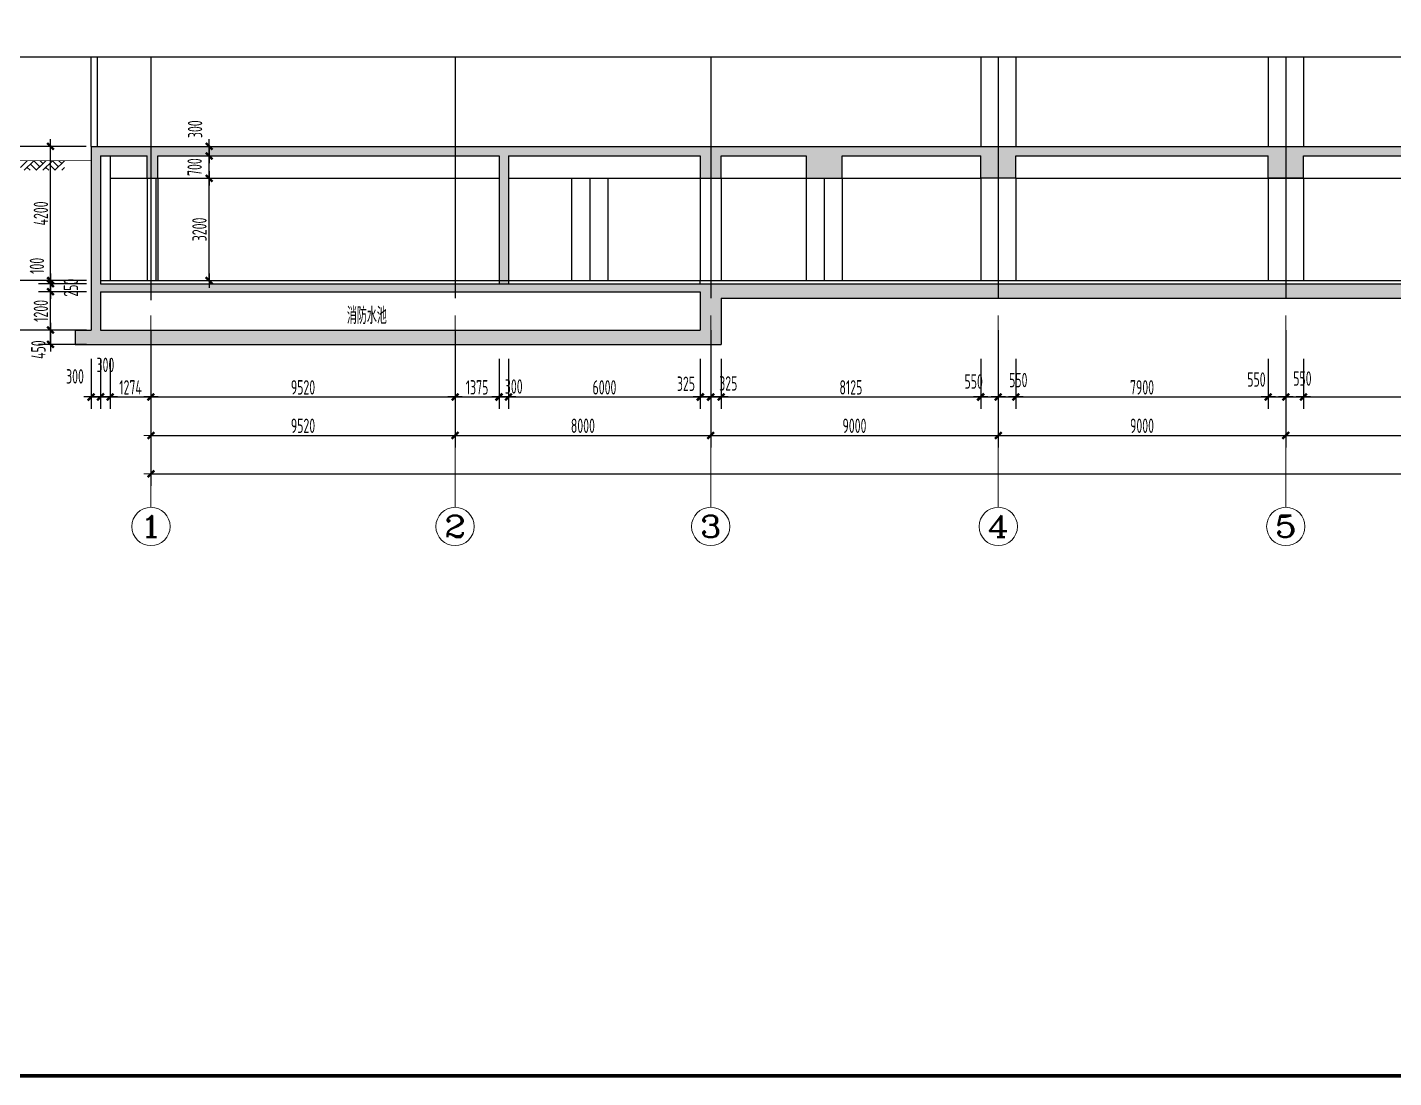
# Model space of a CAD drawing. Extents: x 1596194 to 1987057, y -212608 to 63160.
# Drawn here: x 1647048 to 1689812, y -212608 to -179728 of the extents above; entities that cross this region are included whole.
import ezdxf
from ezdxf.enums import TextEntityAlignment as Align

# ---------------------------------------------------------------- set-up
doc = ezdxf.new("R2010")
doc.units = 0
doc.header["$LTSCALE"] = 100
doc.header["$MEASUREMENT"] = 0
doc.layers.get('0').update_dxf_attribs({"linetype": 'CONTINUOUS'})
doc.layers.get('DEFPOINTS').update_dxf_attribs({"linetype": 'CONTINUOUS'})
for name, color, linetype in [('2-栏杆', 253, 'CONTINUOUS'), ('AXIS_TEXT', 7, 'CONTINUOUS'), ('COLUMN', 1, 'CONTINUOUS'), ('DOTE', 251, 'CONTINUOUS'), ('HA', 150, 'CONTINUOUS'), ('PUB_DIM', 3, 'CONTINUOUS'), ('PUB_TEXT', 30, 'CONTINUOUS'), ('WALL', 2, 'CONTINUOUS'), ('WINDOW', 4, 'CONTINUOUS')]:
    doc.layers.add(name, color=color, linetype=linetype)
doc.layers.add('AXIS', color=3, linetype='CONTINUOUS', lineweight=9)
doc.styles.add('_TCH_AXIS', font='COMPLEX.shx', dxfattribs={"width": 0.55})
doc.styles.add('COMPLEX', font='COMPLEX.shx')
doc.styles.add('DIM_FONT', font='SYSZ.shx', dxfattribs={"width": 0.7, "bigfont": 'SYFS.shx'})
doc.dimstyles.new('DIMN150', dxfattribs={"dimscale": 1.5, "dimtxt": 300, "dimasz": 1, "dimexe": 250, "dimexo": 300, "dimgap": 30, "dimtad": 1, "dimdec": 0, "dimzin": 0, "dimdsep": 46, "dimtxsty": 'DIM_FONT', "dimblk": 'ARCHTICK', "dimcen": 0.09, "dimclrt": 7, "dimazin": 2, "dimtfac": 1, "dimtdec": 0, "dimtix": 1, "dimtmove": 2, "dimatfit": 3, "dimldrblk": 'DOT', "dimfxl": 0, "dimtolj": 1, "dimtzin": 0, "dimarcsym": 0})

# ---------------------------------------------------------------- blocks, each defined once
blk = doc.blocks.new('_archtick')
blk.add_line((-150, 0), (150, 0))
at = {"const_width": 50}
blk.add_lwpolyline([(-70, -70), (70, 70)], dxfattribs=at)
blk = doc.blocks.new('*D464')
at = {"layer": 'DEFPOINTS', "color": 0}
for p in [(1686986, -189654), (1694886, -189654), (1694886, -191300)]:
    blk.add_point(p, dxfattribs=at)
at = {"layer": 'PUB_DIM', "color": 0, "lineweight": -2}
for p, q in [((1686986, -190104), (1686986, -191675)), ((1694886, -190104), (1694886, -191675)), ((1686986, -191300), (1694886, -191300))]:
    blk.add_line(p, q, dxfattribs=at)
at = {"layer": 'PUB_DIM', "color": 0, "lineweight": -2, "xscale": 1.5, "yscale": 1.5, "zscale": 1.5, "rotation": 180}
blk.add_blockref('_archtick', (1686986, -191300), dxfattribs=at)
at = {"layer": 'PUB_DIM', "color": 0, "lineweight": -2, "xscale": 1.5, "yscale": 1.5, "zscale": 1.5}
blk.add_blockref('_archtick', (1694886, -191300), dxfattribs=at)
at = {"layer": 'PUB_DIM', "color": 7, "insert": (1690936, -190998), "char_height": 450, "attachment_point": 5, "style": 'DIM_FONT'}
blk.add_mtext('\\A1;7900', dxfattribs=at)
blk = doc.blocks.new('_Dot')
at = {"color": 0, "linetype": 'ByBlock', "lineweight": -2}
blk.add_line((-0.5, 0), (-1, 0), dxfattribs=at)
at = {"color": 0, "linetype": 'ByBlock', "const_width": 0.5}
blk.add_lwpolyline([(-0.25, 0, 1), (0.25, 0, 1)], format="xyb", close=True, dxfattribs=at)
blk = doc.blocks.new('*D465')
at = {"layer": 'DEFPOINTS', "color": 0}
for p in [(1686436, -189654), (1686986, -189654), (1686986, -191300)]:
    blk.add_point(p, dxfattribs=at)
at = {"layer": 'PUB_DIM', "color": 0, "lineweight": -2}
for p, q in [((1686436, -190104), (1686436, -191675)), ((1686986, -190104), (1686986, -191675)), ((1686436, -191300), (1686986, -191300))]:
    blk.add_line(p, q, dxfattribs=at)
at = {"layer": 'PUB_DIM', "color": 0, "lineweight": -2, "xscale": 1.5, "yscale": 1.5, "zscale": 1.5, "rotation": 180}
blk.add_blockref('_archtick', (1686436, -191300), dxfattribs=at)
at = {"layer": 'PUB_DIM', "color": 0, "lineweight": -2, "xscale": 1.5, "yscale": 1.5, "zscale": 1.5}
blk.add_blockref('_archtick', (1686986, -191300), dxfattribs=at)
at = {"layer": 'PUB_DIM', "color": 7, "insert": (1686955, -190722), "char_height": 450, "attachment_point": 5, "style": 'DIM_FONT'}
blk.add_mtext('\\A1;550', dxfattribs=at)
blk = doc.blocks.new('*D466')
at = {"layer": 'DEFPOINTS', "color": 0}
for p in [(1685886, -189654), (1686436, -189654), (1686436, -191300)]:
    blk.add_point(p, dxfattribs=at)
at = {"layer": 'PUB_DIM', "color": 0, "lineweight": -2}
for p, q in [((1685886, -190104), (1685886, -191675)), ((1686436, -190104), (1686436, -191675)), ((1685886, -191300), (1686436, -191300))]:
    blk.add_line(p, q, dxfattribs=at)
at = {"layer": 'PUB_DIM', "color": 0, "lineweight": -2, "xscale": 1.5, "yscale": 1.5, "zscale": 1.5, "rotation": 180}
blk.add_blockref('_archtick', (1685886, -191300), dxfattribs=at)
at = {"layer": 'PUB_DIM', "color": 0, "lineweight": -2, "xscale": 1.5, "yscale": 1.5, "zscale": 1.5}
blk.add_blockref('_archtick', (1686436, -191300), dxfattribs=at)
at = {"layer": 'PUB_DIM', "color": 7, "insert": (1685516, -190753), "char_height": 450, "attachment_point": 5, "style": 'DIM_FONT'}
blk.add_mtext('\\A1;550', dxfattribs=at)
blk = doc.blocks.new('*D467')
at = {"layer": 'DEFPOINTS', "color": 0}
for p in [(1677986, -189654), (1685886, -189654), (1685886, -191300)]:
    blk.add_point(p, dxfattribs=at)
at = {"layer": 'PUB_DIM', "color": 0, "lineweight": -2}
for p, q in [((1677986, -190104), (1677986, -191675)), ((1685886, -190104), (1685886, -191675)), ((1677986, -191300), (1685886, -191300))]:
    blk.add_line(p, q, dxfattribs=at)
at = {"layer": 'PUB_DIM', "color": 0, "lineweight": -2, "xscale": 1.5, "yscale": 1.5, "zscale": 1.5, "rotation": 180}
blk.add_blockref('_archtick', (1677986, -191300), dxfattribs=at)
at = {"layer": 'PUB_DIM', "color": 0, "lineweight": -2, "xscale": 1.5, "yscale": 1.5, "zscale": 1.5}
blk.add_blockref('_archtick', (1685886, -191300), dxfattribs=at)
at = {"layer": 'PUB_DIM', "color": 7, "insert": (1681936, -190998), "char_height": 450, "attachment_point": 5, "style": 'DIM_FONT'}
blk.add_mtext('\\A1;7900', dxfattribs=at)
blk = doc.blocks.new('*D468')
at = {"layer": 'DEFPOINTS', "color": 0}
for p in [(1677436, -189654), (1677986, -189654), (1677986, -191300)]:
    blk.add_point(p, dxfattribs=at)
at = {"layer": 'PUB_DIM', "color": 0, "lineweight": -2}
for p, q in [((1677436, -190104), (1677436, -191675)), ((1677986, -190104), (1677986, -191675)), ((1677436, -191300), (1677986, -191300))]:
    blk.add_line(p, q, dxfattribs=at)
at = {"layer": 'PUB_DIM', "color": 0, "lineweight": -2, "xscale": 1.5, "yscale": 1.5, "zscale": 1.5, "rotation": 180}
blk.add_blockref('_archtick', (1677436, -191300), dxfattribs=at)
at = {"layer": 'PUB_DIM', "color": 0, "lineweight": -2, "xscale": 1.5, "yscale": 1.5, "zscale": 1.5}
blk.add_blockref('_archtick', (1677986, -191300), dxfattribs=at)
at = {"layer": 'PUB_DIM', "color": 7, "insert": (1678063, -190770), "char_height": 450, "attachment_point": 5, "style": 'DIM_FONT'}
blk.add_mtext('\\A1;550', dxfattribs=at)
blk = doc.blocks.new('*D469')
at = {"layer": 'DEFPOINTS', "color": 0}
for p in [(1676886, -189654), (1677436, -189654), (1677436, -191300)]:
    blk.add_point(p, dxfattribs=at)
at = {"layer": 'PUB_DIM', "color": 0, "lineweight": -2}
for p, q in [((1676886, -190104), (1676886, -191675)), ((1677436, -190104), (1677436, -191675)), ((1676886, -191300), (1677436, -191300))]:
    blk.add_line(p, q, dxfattribs=at)
at = {"layer": 'PUB_DIM', "color": 0, "lineweight": -2, "xscale": 1.5, "yscale": 1.5, "zscale": 1.5, "rotation": 180}
blk.add_blockref('_archtick', (1676886, -191300), dxfattribs=at)
at = {"layer": 'PUB_DIM', "color": 0, "lineweight": -2, "xscale": 1.5, "yscale": 1.5, "zscale": 1.5}
blk.add_blockref('_archtick', (1677436, -191300), dxfattribs=at)
at = {"layer": 'PUB_DIM', "color": 7, "insert": (1676667, -190815), "char_height": 450, "attachment_point": 5, "style": 'DIM_FONT'}
blk.add_mtext('\\A1;550', dxfattribs=at)
blk = doc.blocks.new('*D470')
at = {"layer": 'DEFPOINTS', "color": 0}
for p in [(1668761, -189654), (1676886, -189654), (1676886, -191300)]:
    blk.add_point(p, dxfattribs=at)
at = {"layer": 'PUB_DIM', "color": 0, "lineweight": -2}
for p, q in [((1668761, -190104), (1668761, -191675)), ((1676886, -190104), (1676886, -191675)), ((1668761, -191300), (1676886, -191300))]:
    blk.add_line(p, q, dxfattribs=at)
at = {"layer": 'PUB_DIM', "color": 0, "lineweight": -2, "xscale": 1.5, "yscale": 1.5, "zscale": 1.5, "rotation": 180}
blk.add_blockref('_archtick', (1668761, -191300), dxfattribs=at)
at = {"layer": 'PUB_DIM', "color": 0, "lineweight": -2, "xscale": 1.5, "yscale": 1.5, "zscale": 1.5}
blk.add_blockref('_archtick', (1676886, -191300), dxfattribs=at)
at = {"layer": 'PUB_DIM', "color": 7, "insert": (1672824, -190998), "char_height": 450, "attachment_point": 5, "style": 'DIM_FONT'}
blk.add_mtext('\\A1;8125', dxfattribs=at)
blk = doc.blocks.new('*D471')
at = {"layer": 'DEFPOINTS', "color": 0}
for p in [(1668436, -189654), (1668761, -189654), (1668761, -191300)]:
    blk.add_point(p, dxfattribs=at)
at = {"layer": 'PUB_DIM', "color": 0, "lineweight": -2}
for p, q in [((1668436, -190104), (1668436, -191675)), ((1668761, -190104), (1668761, -191675)), ((1668436, -191300), (1668761, -191300))]:
    blk.add_line(p, q, dxfattribs=at)
at = {"layer": 'PUB_DIM', "color": 0, "lineweight": -2, "xscale": 1.5, "yscale": 1.5, "zscale": 1.5, "rotation": 180}
blk.add_blockref('_archtick', (1668436, -191300), dxfattribs=at)
at = {"layer": 'PUB_DIM', "color": 0, "lineweight": -2, "xscale": 1.5, "yscale": 1.5, "zscale": 1.5}
blk.add_blockref('_archtick', (1668761, -191300), dxfattribs=at)
at = {"layer": 'PUB_DIM', "color": 7, "insert": (1668986, -190874), "char_height": 450, "attachment_point": 5, "style": 'DIM_FONT'}
blk.add_mtext('\\A1;325', dxfattribs=at)
blk = doc.blocks.new('*D472')
at = {"layer": 'DEFPOINTS', "color": 0}
for p in [(1668111, -189654), (1668436, -189654), (1668436, -191300)]:
    blk.add_point(p, dxfattribs=at)
at = {"layer": 'PUB_DIM', "color": 0, "lineweight": -2}
for p, q in [((1668111, -190104), (1668111, -191675)), ((1668436, -190104), (1668436, -191675)), ((1668111, -191300), (1668436, -191300))]:
    blk.add_line(p, q, dxfattribs=at)
at = {"layer": 'PUB_DIM', "color": 0, "lineweight": -2, "xscale": 1.5, "yscale": 1.5, "zscale": 1.5, "rotation": 180}
blk.add_blockref('_archtick', (1668111, -191300), dxfattribs=at)
at = {"layer": 'PUB_DIM', "color": 0, "lineweight": -2, "xscale": 1.5, "yscale": 1.5, "zscale": 1.5}
blk.add_blockref('_archtick', (1668436, -191300), dxfattribs=at)
at = {"layer": 'PUB_DIM', "color": 7, "insert": (1667662, -190884), "char_height": 450, "attachment_point": 5, "style": 'DIM_FONT'}
blk.add_mtext('\\A1;325', dxfattribs=at)
blk = doc.blocks.new('*D473')
at = {"layer": 'DEFPOINTS', "color": 0}
for p in [(1662111, -189654), (1668111, -189654), (1668111, -191300)]:
    blk.add_point(p, dxfattribs=at)
at = {"layer": 'PUB_DIM', "color": 0, "lineweight": -2}
for p, q in [((1662111, -190104), (1662111, -191675)), ((1668111, -190104), (1668111, -191675)), ((1662111, -191300), (1668111, -191300))]:
    blk.add_line(p, q, dxfattribs=at)
at = {"layer": 'PUB_DIM', "color": 0, "lineweight": -2, "xscale": 1.5, "yscale": 1.5, "zscale": 1.5, "rotation": 180}
blk.add_blockref('_archtick', (1662111, -191300), dxfattribs=at)
at = {"layer": 'PUB_DIM', "color": 0, "lineweight": -2, "xscale": 1.5, "yscale": 1.5, "zscale": 1.5}
blk.add_blockref('_archtick', (1668111, -191300), dxfattribs=at)
at = {"layer": 'PUB_DIM', "color": 7, "insert": (1665111, -190998), "char_height": 450, "attachment_point": 5, "style": 'DIM_FONT'}
blk.add_mtext('\\A1;6000', dxfattribs=at)
blk = doc.blocks.new('*D474')
at = {"layer": 'DEFPOINTS', "color": 0}
for p in [(1661811, -189654), (1662111, -189654), (1662111, -191300)]:
    blk.add_point(p, dxfattribs=at)
at = {"layer": 'PUB_DIM', "color": 0, "lineweight": -2}
for p, q in [((1661811, -190104), (1661811, -191675)), ((1662111, -190104), (1662111, -191675)), ((1661811, -191300), (1662111, -191300))]:
    blk.add_line(p, q, dxfattribs=at)
at = {"layer": 'PUB_DIM', "color": 0, "lineweight": -2, "xscale": 1.5, "yscale": 1.5, "zscale": 1.5, "rotation": 180}
blk.add_blockref('_archtick', (1661811, -191300), dxfattribs=at)
at = {"layer": 'PUB_DIM', "color": 0, "lineweight": -2, "xscale": 1.5, "yscale": 1.5, "zscale": 1.5}
blk.add_blockref('_archtick', (1662111, -191300), dxfattribs=at)
at = {"layer": 'PUB_DIM', "color": 7, "insert": (1662272, -190971), "char_height": 450, "attachment_point": 5, "style": 'DIM_FONT'}
blk.add_mtext('\\A1;300', dxfattribs=at)
blk = doc.blocks.new('*D475')
at = {"layer": 'DEFPOINTS', "color": 0}
for p in [(1660436, -189654), (1661811, -189654), (1661811, -191300)]:
    blk.add_point(p, dxfattribs=at)
at = {"layer": 'PUB_DIM', "color": 0, "lineweight": -2}
for p, q in [((1660436, -190104), (1660436, -191675)), ((1661811, -190104), (1661811, -191675)), ((1660436, -191300), (1661811, -191300))]:
    blk.add_line(p, q, dxfattribs=at)
at = {"layer": 'PUB_DIM', "color": 0, "lineweight": -2, "xscale": 1.5, "yscale": 1.5, "zscale": 1.5, "rotation": 180}
blk.add_blockref('_archtick', (1660436, -191300), dxfattribs=at)
at = {"layer": 'PUB_DIM', "color": 0, "lineweight": -2, "xscale": 1.5, "yscale": 1.5, "zscale": 1.5}
blk.add_blockref('_archtick', (1661811, -191300), dxfattribs=at)
at = {"layer": 'PUB_DIM', "color": 7, "insert": (1661124, -190998), "char_height": 450, "attachment_point": 5, "style": 'DIM_FONT'}
blk.add_mtext('\\A1;1375', dxfattribs=at)
blk = doc.blocks.new('*D476')
at = {"layer": 'DEFPOINTS', "color": 0}
for p in [(1650916, -189654), (1660436, -189654), (1660436, -191300)]:
    blk.add_point(p, dxfattribs=at)
at = {"layer": 'PUB_DIM', "color": 0, "lineweight": -2}
for p, q in [((1650916, -190104), (1650916, -191675)), ((1660436, -190104), (1660436, -191675)), ((1650916, -191300), (1660436, -191300))]:
    blk.add_line(p, q, dxfattribs=at)
at = {"layer": 'PUB_DIM', "color": 0, "lineweight": -2, "xscale": 1.5, "yscale": 1.5, "zscale": 1.5, "rotation": 180}
blk.add_blockref('_archtick', (1650916, -191300), dxfattribs=at)
at = {"layer": 'PUB_DIM', "color": 0, "lineweight": -2, "xscale": 1.5, "yscale": 1.5, "zscale": 1.5}
blk.add_blockref('_archtick', (1660436, -191300), dxfattribs=at)
at = {"layer": 'PUB_DIM', "color": 7, "insert": (1655676, -190998), "char_height": 450, "attachment_point": 5, "style": 'DIM_FONT'}
blk.add_mtext('\\A1;9520', dxfattribs=at)
blk = doc.blocks.new('*D477')
at = {"layer": 'DEFPOINTS', "color": 0}
for p in [(1649642, -189654), (1650916, -189654), (1650916, -191300)]:
    blk.add_point(p, dxfattribs=at)
at = {"layer": 'PUB_DIM', "color": 0, "lineweight": -2}
for p, q in [((1649642, -190104), (1649642, -191675)), ((1650916, -190104), (1650916, -191675)), ((1649642, -191300), (1650916, -191300))]:
    blk.add_line(p, q, dxfattribs=at)
at = {"layer": 'PUB_DIM', "color": 0, "lineweight": -2, "xscale": 1.5, "yscale": 1.5, "zscale": 1.5, "rotation": 180}
blk.add_blockref('_archtick', (1649642, -191300), dxfattribs=at)
at = {"layer": 'PUB_DIM', "color": 0, "lineweight": -2, "xscale": 1.5, "yscale": 1.5, "zscale": 1.5}
blk.add_blockref('_archtick', (1650916, -191300), dxfattribs=at)
at = {"layer": 'PUB_DIM', "color": 7, "insert": (1650279, -190998), "char_height": 450, "attachment_point": 5, "style": 'DIM_FONT'}
blk.add_mtext('\\A1;1274', dxfattribs=at)
blk = doc.blocks.new('*D478')
at = {"layer": 'DEFPOINTS', "color": 0}
for p in [(1649342, -189654), (1649642, -189654), (1649642, -191300)]:
    blk.add_point(p, dxfattribs=at)
at = {"layer": 'PUB_DIM', "color": 0, "lineweight": -2}
for p, q in [((1649342, -190104), (1649342, -191675)), ((1649642, -190104), (1649642, -191675)), ((1649342, -191300), (1649642, -191300))]:
    blk.add_line(p, q, dxfattribs=at)
at = {"layer": 'PUB_DIM', "color": 0, "lineweight": -2, "xscale": 1.5, "yscale": 1.5, "zscale": 1.5, "rotation": 180}
blk.add_blockref('_archtick', (1649342, -191300), dxfattribs=at)
at = {"layer": 'PUB_DIM', "color": 0, "lineweight": -2, "xscale": 1.5, "yscale": 1.5, "zscale": 1.5}
blk.add_blockref('_archtick', (1649642, -191300), dxfattribs=at)
at = {"layer": 'PUB_DIM', "color": 7, "insert": (1649492, -190295), "char_height": 450, "attachment_point": 5, "style": 'DIM_FONT'}
blk.add_mtext('\\A1;300', dxfattribs=at)
blk = doc.blocks.new('*D479')
at = {"layer": 'DEFPOINTS', "color": 0}
for p in [(1649042, -189654), (1649342, -189654), (1649342, -191300)]:
    blk.add_point(p, dxfattribs=at)
at = {"layer": 'PUB_DIM', "color": 0, "lineweight": -2}
for p, q in [((1649042, -190104), (1649042, -191675)), ((1649342, -190104), (1649342, -191675)), ((1649042, -191300), (1649342, -191300))]:
    blk.add_line(p, q, dxfattribs=at)
at = {"layer": 'PUB_DIM', "color": 0, "lineweight": -2, "xscale": 1.5, "yscale": 1.5, "zscale": 1.5, "rotation": 180}
blk.add_blockref('_archtick', (1649042, -191300), dxfattribs=at)
at = {"layer": 'PUB_DIM', "color": 0, "lineweight": -2, "xscale": 1.5, "yscale": 1.5, "zscale": 1.5}
blk.add_blockref('_archtick', (1649342, -191300), dxfattribs=at)
at = {"layer": 'PUB_DIM', "color": 7, "insert": (1648540, -190655), "char_height": 450, "attachment_point": 5, "style": 'DIM_FONT'}
blk.add_mtext('\\A1;300', dxfattribs=at)
blk = doc.blocks.new('*D1177')
at = {"layer": 'DEFPOINTS', "color": 0}
for p in [(1647774, -187654), (1649349, -187654), (1649349, -187754)]:
    blk.add_point(p, dxfattribs=at)
at = {"layer": 'PUB_DIM', "color": 0, "lineweight": -2}
for p, q in [((1648899, -187654), (1647399, -187654)), ((1647774, -187754), (1647774, -187654)), ((1648899, -187754), (1647399, -187754))]:
    blk.add_line(p, q, dxfattribs=at)
at = {"layer": 'PUB_DIM', "color": 0, "lineweight": -2, "xscale": 1.5, "yscale": 1.5, "zscale": 1.5}
for p, rotation in [((1647774, -187654), 90), ((1647774, -187754), 270)]:
    blk.add_blockref('_archtick', p, dxfattribs=dict(at, rotation=rotation))
at = {"layer": 'PUB_DIM', "color": 7, "insert": (1647348, -187194), "char_height": 450, "attachment_point": 5, "rotation": 90, "style": 'DIM_FONT'}
blk.add_mtext('\\A1;100', dxfattribs=at)
blk = doc.blocks.new('*D1178')
at = {"layer": 'DEFPOINTS', "color": 0}
for p in [(1647774, -187754), (1649349, -187754), (1649349, -188004)]:
    blk.add_point(p, dxfattribs=at)
at = {"layer": 'PUB_DIM', "color": 0, "lineweight": -2}
for p, q in [((1648899, -187754), (1647399, -187754)), ((1648899, -188004), (1647399, -188004)), ((1647774, -188004), (1647774, -187754))]:
    blk.add_line(p, q, dxfattribs=at)
at = {"layer": 'PUB_DIM', "color": 0, "lineweight": -2, "xscale": 1.5, "yscale": 1.5, "zscale": 1.5}
for p, rotation in [((1647774, -187754), 90), ((1647774, -188004), 270)]:
    blk.add_blockref('_archtick', p, dxfattribs=dict(at, rotation=rotation))
at = {"layer": 'PUB_DIM', "color": 7, "insert": (1648413, -187879), "char_height": 450, "attachment_point": 5, "rotation": 90, "style": 'DIM_FONT'}
blk.add_mtext('\\A1;250', dxfattribs=at)
blk = doc.blocks.new('*D1179')
at = {"layer": 'DEFPOINTS', "color": 0}
for p in [(1647774, -188004), (1649349, -188004), (1649349, -189204)]:
    blk.add_point(p, dxfattribs=at)
at = {"layer": 'PUB_DIM', "color": 0, "lineweight": -2}
for p, q in [((1648899, -188004), (1647399, -188004)), ((1647774, -189204), (1647774, -188004)), ((1648899, -189204), (1647399, -189204))]:
    blk.add_line(p, q, dxfattribs=at)
at = {"layer": 'PUB_DIM', "color": 0, "lineweight": -2, "xscale": 1.5, "yscale": 1.5, "zscale": 1.5}
for p, rotation in [((1647774, -188004), 90), ((1647774, -189204), 270)]:
    blk.add_blockref('_archtick', p, dxfattribs=dict(at, rotation=rotation))
at = {"layer": 'PUB_DIM', "color": 7, "insert": (1647472, -188604), "char_height": 450, "attachment_point": 5, "rotation": 90, "style": 'DIM_FONT'}
blk.add_mtext('\\A1;1200', dxfattribs=at)
blk = doc.blocks.new('*D1180')
at = {"layer": 'DEFPOINTS', "color": 0}
for p in [(1647774, -189204), (1649349, -189204), (1649349, -189654)]:
    blk.add_point(p, dxfattribs=at)
at = {"layer": 'PUB_DIM', "color": 0, "lineweight": -2}
for p, q in [((1648899, -189204), (1647399, -189204)), ((1647774, -189654), (1647774, -189204)), ((1648899, -189654), (1647399, -189654))]:
    blk.add_line(p, q, dxfattribs=at)
at = {"layer": 'PUB_DIM', "color": 0, "lineweight": -2, "xscale": 1.5, "yscale": 1.5, "zscale": 1.5}
for p, rotation in [((1647774, -189204), 90), ((1647774, -189654), 270)]:
    blk.add_blockref('_archtick', p, dxfattribs=dict(at, rotation=rotation))
at = {"layer": 'PUB_DIM', "color": 7, "insert": (1647393, -189818), "char_height": 450, "attachment_point": 5, "rotation": 90, "style": 'DIM_FONT'}
blk.add_mtext('\\A1;450', dxfattribs=at)
blk = doc.blocks.new('*D1326')
at = {"layer": 'DEFPOINTS', "color": 0}
for p in [(1651137, -184454), (1652737, -184454), (1651137, -187654)]:
    blk.add_point(p, dxfattribs=at)
at = {"layer": 'PUB_DIM', "color": 0, "lineweight": -2}
for p, q in [((1651587, -184454), (1653112, -184454)), ((1652737, -187654), (1652737, -184454)), ((1651587, -187654), (1653112, -187654))]:
    blk.add_line(p, q, dxfattribs=at)
at = {"layer": 'PUB_DIM', "color": 0, "lineweight": -2, "xscale": 1.5, "yscale": 1.5, "zscale": 1.5}
for p, rotation in [((1652737, -184454), 90), ((1652737, -187654), 270)]:
    blk.add_blockref('_archtick', p, dxfattribs=dict(at, rotation=rotation))
at = {"layer": 'PUB_DIM', "color": 7, "insert": (1652435, -186054), "char_height": 450, "attachment_point": 5, "rotation": 90, "style": 'DIM_FONT'}
blk.add_mtext('\\A1;3200', dxfattribs=at)
blk = doc.blocks.new('*D1327')
at = {"layer": 'DEFPOINTS', "color": 0}
for p in [(1651137, -183754), (1652737, -183754), (1651137, -184454)]:
    blk.add_point(p, dxfattribs=at)
at = {"layer": 'PUB_DIM', "color": 0, "lineweight": -2}
for p, q in [((1651587, -183754), (1653112, -183754)), ((1652737, -184454), (1652737, -183754)), ((1651587, -184454), (1653112, -184454))]:
    blk.add_line(p, q, dxfattribs=at)
at = {"layer": 'PUB_DIM', "color": 0, "lineweight": -2, "xscale": 1.5, "yscale": 1.5, "zscale": 1.5}
for p, rotation in [((1652737, -183754), 90), ((1652737, -184454), 270)]:
    blk.add_blockref('_archtick', p, dxfattribs=dict(at, rotation=rotation))
at = {"layer": 'PUB_DIM', "color": 7, "insert": (1652284, -184104), "char_height": 450, "attachment_point": 5, "rotation": 90, "style": 'DIM_FONT'}
blk.add_mtext('\\A1;700', dxfattribs=at)
blk = doc.blocks.new('*D1328')
at = {"layer": 'DEFPOINTS', "color": 0}
for p in [(1651137, -183454), (1652737, -183454), (1651137, -183754)]:
    blk.add_point(p, dxfattribs=at)
at = {"layer": 'PUB_DIM', "color": 0, "lineweight": -2}
for p, q in [((1651587, -183454), (1653112, -183454)), ((1652737, -183754), (1652737, -183454)), ((1651587, -183754), (1653112, -183754))]:
    blk.add_line(p, q, dxfattribs=at)
at = {"layer": 'PUB_DIM', "color": 0, "lineweight": -2, "xscale": 1.5, "yscale": 1.5, "zscale": 1.5}
for p, rotation in [((1652737, -183454), 90), ((1652737, -183754), 270)]:
    blk.add_blockref('_archtick', p, dxfattribs=dict(at, rotation=rotation))
at = {"layer": 'PUB_DIM', "color": 7, "insert": (1652298, -182917), "char_height": 450, "attachment_point": 5, "rotation": 90, "style": 'DIM_FONT'}
blk.add_mtext('\\A1;300', dxfattribs=at)
blk = doc.blocks.new('*D1329')
at = {"layer": 'DEFPOINTS', "color": 0}
for p in [(1647774, -183454), (1649342, -183454), (1649342, -187654)]:
    blk.add_point(p, dxfattribs=at)
at = {"layer": 'PUB_DIM', "color": 0, "lineweight": -2}
for p, q in [((1648892, -183454), (1647399, -183454)), ((1647774, -187654), (1647774, -183454)), ((1648892, -187654), (1647399, -187654))]:
    blk.add_line(p, q, dxfattribs=at)
at = {"layer": 'PUB_DIM', "color": 0, "lineweight": -2, "xscale": 1.5, "yscale": 1.5, "zscale": 1.5}
for p, rotation in [((1647774, -183454), 90), ((1647774, -187654), 270)]:
    blk.add_blockref('_archtick', p, dxfattribs=dict(at, rotation=rotation))
at = {"layer": 'PUB_DIM', "color": 7, "insert": (1647472, -185554), "char_height": 450, "attachment_point": 5, "rotation": 90, "style": 'DIM_FONT'}
blk.add_mtext('\\A1;4200', dxfattribs=at)
blk = doc.blocks.new('$LinePat$00000009')
for p, q in [((0, -210), (210, 0)), ((120, -300), (420, 0)), ((420, 0), (608, -188)), ((495, -300), (795, 0)), ((615, 0), (705, -90)), ((210, -210), (300, -300)), ((315, -105), (502, -293)), ((705, -300), (795, -210))]:
    blk.add_line(p, q)
blk = doc.blocks.new('_AXISO')
blk.add_circle((0, 0), 0.5)
at = {"layer": 'AXIS_TEXT', "style": 'COMPLEX', "width": 1.041667}
blk.add_attdef('A', text='', height=0.56, dxfattribs=at).set_placement((-0.25, -0.28), (0.25, -0.28), align=Align.FIT)
blk = doc.blocks.new('*D1330')
at = {"layer": 'AXIS', "color": 0, "lineweight": -2}
for p, q in [((1650916, -189204), (1650916, -194079)), ((1799836, -189204), (1799836, -194079)), ((1650916, -193704), (1799836, -193704))]:
    blk.add_line(p, q, dxfattribs=at)
at = {"layer": 'DEFPOINTS', "color": 0}
for p in [(1650916, -188754), (1799836, -188754), (1799836, -193704)]:
    blk.add_point(p, dxfattribs=at)
at = {"layer": 'AXIS', "color": 0, "lineweight": -2, "xscale": 1.5, "yscale": 1.5, "zscale": 1.5, "rotation": 180}
blk.add_blockref('_archtick', (1650916, -193704), dxfattribs=at)
at = {"layer": 'AXIS', "color": 0, "lineweight": -2, "xscale": 1.5, "yscale": 1.5, "zscale": 1.5}
blk.add_blockref('_archtick', (1799836, -193704), dxfattribs=at)
at = {"layer": 'AXIS', "color": 7, "insert": (1725376, -193401), "char_height": 450, "attachment_point": 5, "style": 'DIM_FONT'}
blk.add_mtext('\\A1;148920', dxfattribs=at)
blk = doc.blocks.new('*D1331')
at = {"layer": 'AXIS', "color": 0, "lineweight": -2}
for p, q in [((1650916, -189204), (1650916, -192879)), ((1660436, -189204), (1660436, -192879)), ((1650916, -192504), (1660436, -192504))]:
    blk.add_line(p, q, dxfattribs=at)
at = {"layer": 'DEFPOINTS', "color": 0}
for p in [(1650916, -188754), (1660436, -188754), (1660436, -192504)]:
    blk.add_point(p, dxfattribs=at)
at = {"layer": 'AXIS', "color": 0, "lineweight": -2, "xscale": 1.5, "yscale": 1.5, "zscale": 1.5, "rotation": 180}
blk.add_blockref('_archtick', (1650916, -192504), dxfattribs=at)
at = {"layer": 'AXIS', "color": 0, "lineweight": -2, "xscale": 1.5, "yscale": 1.5, "zscale": 1.5}
blk.add_blockref('_archtick', (1660436, -192504), dxfattribs=at)
at = {"layer": 'AXIS', "color": 7, "insert": (1655676, -192201), "char_height": 450, "attachment_point": 5, "style": 'DIM_FONT'}
blk.add_mtext('\\A1;9520', dxfattribs=at)
blk = doc.blocks.new('*D1332')
at = {"layer": 'AXIS', "color": 0, "lineweight": -2}
for p, q in [((1660436, -189204), (1660436, -192879)), ((1668436, -189204), (1668436, -192879)), ((1660436, -192504), (1668436, -192504))]:
    blk.add_line(p, q, dxfattribs=at)
at = {"layer": 'DEFPOINTS', "color": 0}
for p in [(1660436, -188754), (1668436, -188754), (1668436, -192504)]:
    blk.add_point(p, dxfattribs=at)
at = {"layer": 'AXIS', "color": 0, "lineweight": -2, "xscale": 1.5, "yscale": 1.5, "zscale": 1.5, "rotation": 180}
blk.add_blockref('_archtick', (1660436, -192504), dxfattribs=at)
at = {"layer": 'AXIS', "color": 0, "lineweight": -2, "xscale": 1.5, "yscale": 1.5, "zscale": 1.5}
blk.add_blockref('_archtick', (1668436, -192504), dxfattribs=at)
at = {"layer": 'AXIS', "color": 7, "insert": (1664436, -192201), "char_height": 450, "attachment_point": 5, "style": 'DIM_FONT'}
blk.add_mtext('\\A1;8000', dxfattribs=at)
blk = doc.blocks.new('*D1333')
at = {"layer": 'AXIS', "color": 0, "lineweight": -2}
for p, q in [((1668436, -189204), (1668436, -192879)), ((1677436, -189204), (1677436, -192879)), ((1668436, -192504), (1677436, -192504))]:
    blk.add_line(p, q, dxfattribs=at)
at = {"layer": 'DEFPOINTS', "color": 0}
for p in [(1668436, -188754), (1677436, -188754), (1677436, -192504)]:
    blk.add_point(p, dxfattribs=at)
at = {"layer": 'AXIS', "color": 0, "lineweight": -2, "xscale": 1.5, "yscale": 1.5, "zscale": 1.5, "rotation": 180}
blk.add_blockref('_archtick', (1668436, -192504), dxfattribs=at)
at = {"layer": 'AXIS', "color": 0, "lineweight": -2, "xscale": 1.5, "yscale": 1.5, "zscale": 1.5}
blk.add_blockref('_archtick', (1677436, -192504), dxfattribs=at)
at = {"layer": 'AXIS', "color": 7, "insert": (1672936, -192201), "char_height": 450, "attachment_point": 5, "style": 'DIM_FONT'}
blk.add_mtext('\\A1;9000', dxfattribs=at)
blk = doc.blocks.new('*D1334')
at = {"layer": 'AXIS', "color": 0, "lineweight": -2}
for p, q in [((1677436, -189204), (1677436, -192879)), ((1686436, -189204), (1686436, -192879)), ((1677436, -192504), (1686436, -192504))]:
    blk.add_line(p, q, dxfattribs=at)
at = {"layer": 'DEFPOINTS', "color": 0}
for p in [(1677436, -188754), (1686436, -188754), (1686436, -192504)]:
    blk.add_point(p, dxfattribs=at)
at = {"layer": 'AXIS', "color": 0, "lineweight": -2, "xscale": 1.5, "yscale": 1.5, "zscale": 1.5, "rotation": 180}
blk.add_blockref('_archtick', (1677436, -192504), dxfattribs=at)
at = {"layer": 'AXIS', "color": 0, "lineweight": -2, "xscale": 1.5, "yscale": 1.5, "zscale": 1.5}
blk.add_blockref('_archtick', (1686436, -192504), dxfattribs=at)
at = {"layer": 'AXIS', "color": 7, "insert": (1681936, -192201), "char_height": 450, "attachment_point": 5, "style": 'DIM_FONT'}
blk.add_mtext('\\A1;9000', dxfattribs=at)
blk = doc.blocks.new('*D1335')
at = {"layer": 'AXIS', "color": 0, "lineweight": -2}
for p, q in [((1686436, -189204), (1686436, -192879)), ((1695436, -189204), (1695436, -192879)), ((1686436, -192504), (1695436, -192504))]:
    blk.add_line(p, q, dxfattribs=at)
at = {"layer": 'DEFPOINTS', "color": 0}
for p in [(1686436, -188754), (1695436, -188754), (1695436, -192504)]:
    blk.add_point(p, dxfattribs=at)
at = {"layer": 'AXIS', "color": 0, "lineweight": -2, "xscale": 1.5, "yscale": 1.5, "zscale": 1.5, "rotation": 180}
blk.add_blockref('_archtick', (1686436, -192504), dxfattribs=at)
at = {"layer": 'AXIS', "color": 0, "lineweight": -2, "xscale": 1.5, "yscale": 1.5, "zscale": 1.5}
blk.add_blockref('_archtick', (1695436, -192504), dxfattribs=at)
at = {"layer": 'AXIS', "color": 7, "insert": (1690936, -192201), "char_height": 450, "attachment_point": 5, "style": 'DIM_FONT'}
blk.add_mtext('\\A1;9000', dxfattribs=at)

msp = doc.modelspace()

# ---------------------------------------------------------------- hatches: boundary and pattern name
at = {"layer": 'HA'}
h = msp.add_hatch(dxfattribs=at)
h.set_pattern_fill('钢筋混凝土', color=256, scale=300, style=0)
h.set_pattern_definition([(45, (0, 0), (-530.3301, 530.3301), []), (50, (0, 0), (2151.7805, -188.2564), [225, -2475]), (355, (0, 0), (-416.254, 2256.5764), [180, -1980]), (100.4514, (179.3, -15.7), (1735.5281, 2068.3186), [191.2206, -2103.4263]), (46.1842, (0, 600), (3201.723, -496.557), [337.5, -3712.5]), (96.6356, (266.8, 558.6), (2803.988, 2922.3536), [286.831, -3155.139]), (351.1842, (0, 600), (2803.986, 2922.356), [270, -2970]), (21, (300, 450), (1790.7212, -1207.8567), [225, -2475]), (326, (300, 450), (729.946, 2175.4501), [180, -1980]), (71.4514, (449.2, 349.3), (2520.668, 967.5915), [191.2206, -2103.4263]), (37.5, (0, 0), (36.47957, 998.68156), [0, -1956, 0, -2010, 0, -1987.5]), (7.5, (0, 0), (789.2086, 1183.23514), [0, -1146, 0, -1911, 0, -757.5]), (327.5, (-669, 0), (1601.4673, -67.6646), [0, -750, 0, -2340, 0, -3105]), (317.5, (-969, 0), (1749.5585, 300.315), [0, -975, 0, -1554, 0, -2205])])
h.paths.add_polyline_path([(1686986.073, -183753.58), (1694886.073, -183753.58), (1694886.073, -184453.58), (1695986.073, -184453.58), (1695986.073, -183753.58), (1703886.073, -183753.58), (1703886.073, -184453.58), (1704986.073, -184453.58), (1704986.073, -183753.58), (1712886.073, -183753.58), (1712886.073, -184453.58), (1713986.073, -184453.58), (1713986.073, -183753.58), (1721886.073, -183753.58), (1721886.073, -184453.58), (1722986.073, -184453.58), (1722986.073, -183753.58), (1730886.073, -183753.58), (1730886.073, -184453.58), (1731986.073, -184453.58), (1731986.073, -183753.58), (1739036.073, -183753.58), (1739036.073, -184453.58), (1740136.073, -184453.58), (1740136.073, -183753.58), (1740221.073, -183753.58), (1740221.073, -183453.58), (1649042.019, -183453.58), (1649042.019, -189203.58), (1648542.019, -189203.58), (1648542.019, -189653.58), (1668761.073, -189653.58), (1668761.073, -188203.58), (1800636.073, -188203.58), (1800636.073, -187753.58), (1800136.073, -187753.58), (1800136.073, -184253.58), (1800136.073, -182953.58), (1799936.073, -182953.58), (1799936.073, -184553.58), (1799836.073, -184553.58), (1799836.073, -187753.58), (1798361.073, -187753.58), (1798361.073, -180650.662), (1798061.073, -180650.662), (1798061.073, -187753.58), (1668111.073, -187753.58), (1649342.019, -187753.58), (1649342.019, -183753.58), (1650795.536, -183753.58), (1650795.536, -184453.58), (1651137.202, -184453.58), (1651137.202, -183753.58), (1661811.073, -183753.58), (1661811.073, -187753.58), (1662111.073, -187753.58), (1662111.073, -183753.58), (1668109.27, -183753.58), (1668109.27, -184453.58), (1668761.073, -184453.58), (1668761.073, -183753.58), (1671420.992, -183753.58), (1671420.992, -184453.58), (1672552.332, -184453.58), (1672552.332, -183753.58), (1676886.073, -183753.58), (1676886.073, -184453.58), (1677986.073, -184453.58), (1677986.073, -183753.58), (1685886.073, -183753.58), (1685886.073, -184453.58), (1686986.073, -184453.58)])
h.paths.add_polyline_path([(1668111.073, -188003.58), (1668111.073, -189203.58), (1649342.019, -189203.58), (1649342.019, -188003.58)], flags=16)
h.paths.add_polyline_path([(1758761.073, -183753.58), (1767111.073, -183753.58), (1767111.073, -184453.58), (1767761.073, -184453.58), (1767761.073, -183753.58), (1776111.073, -183753.58), (1776111.073, -185703.58), (1776761.073, -185703.58), (1776761.073, -185103.58), (1785111.073, -185103.58), (1785111.073, -185703.58), (1785761.073, -185703.58), (1785761.073, -184353.58), (1792011.073, -184353.58), (1792011.073, -185253.58), (1792661.073, -185253.58), (1792661.073, -184353.58), (1798061.073, -184353.58), (1798061.073, -184053.58), (1785111.073, -184053.58), (1785111.073, -184803.58), (1776761.073, -184803.58), (1776761.073, -183453.58), (1776111.073, -183453.58), (1740251.073, -183453.58), (1740251.073, -183753.58), (1740336.073, -183753.58), (1740336.073, -184453.58), (1740986.073, -184453.58), (1740986.073, -183753.58), (1749111.073, -183753.58), (1749111.073, -184453.58), (1749761.073, -184453.58), (1749761.073, -183753.58), (1758111.073, -183753.58), (1758111.073, -184453.58), (1758761.073, -184453.58)], flags=17)

# ---------------------------------------------------------------- linework, layer by layer
at = {"color": 50, "linetype": 'Continuous', "const_width": 120}
msp.add_lwpolyline([(1843468.163, -212548.112), (1625068.163, -212548.112), (1625068.163, -91048.112), (1843468.163, -91048.112)], close=True, dxfattribs=at)
at = {"layer": '2-栏杆', "const_width": 20}
msp.add_lwpolyline([(1644621.109, -183903.58), (1649042.019, -183903.58)], dxfattribs=at)
at = {"layer": 'AXIS'}
for p, q in [((1650916.141, -188753.58), (1650916.141, -194753.58)), ((1660436.073, -188753.58), (1660436.073, -194753.58)), ((1668436.073, -188753.58), (1668436.073, -194753.58)), ((1677436.073, -188753.58), (1677436.073, -194753.58)), ((1686436.073, -188753.58), (1686436.073, -194753.58))]:
    msp.add_line(p, q, dxfattribs=at)
at = {"layer": 'COLUMN'}
for p, q in [((1676886.073, -180650.662), (1676886.073, -183453.58)), ((1677986.073, -180650.662), (1677986.073, -183453.58)), ((1685886.073, -180650.662), (1685886.073, -183453.58)), ((1686986.073, -180650.662), (1686986.073, -183453.58)), ((1649642.019, -183753.58), (1649642.019, -187653.58)), ((1650795.536, -184453.58), (1650795.536, -187653.58)), ((1651067.2, -184453.58), (1651067.2, -187653.58)), ((1651137.202, -184453.58), (1651137.202, -187653.58)), ((1664084.438, -184453.58), (1664084.438, -187653.58)), ((1664654.267, -184453.58), (1664654.267, -187653.58)), ((1665215.778, -184453.58), (1665215.778, -187653.58)), ((1668111.073, -184453.58), (1668111.073, -187653.58)), ((1668761.073, -184453.58), (1668761.073, -187653.58)), ((1671420.992, -184453.58), (1671420.992, -187653.58)), ((1671990.822, -184453.58), (1671990.822, -187653.58)), ((1672552.332, -184453.58), (1672552.332, -187653.58)), ((1676886.073, -184453.58), (1676886.073, -187653.58)), ((1677986.073, -184453.58), (1677986.073, -187653.58)), ((1685886.073, -184453.58), (1685886.073, -187653.58)), ((1686986.073, -184453.58), (1686986.073, -187653.58))]:
    msp.add_line(p, q, dxfattribs=at)
at = {"layer": 'DOTE'}
for p, q in [((1650916.073, -180650.662), (1650916.073, -188268.665)), ((1660436.073, -180650.662), (1660436.073, -188203.58)), ((1668436.073, -180650.662), (1668436.073, -188203.58)), ((1677436.073, -180650.662), (1677436.073, -188203.58)), ((1686436.073, -180650.662), (1686436.073, -188203.58))]:
    msp.add_line(p, q, dxfattribs=at)
at = {"layer": 'HA'}
msp.add_lwpolyline([(1644711.859, -180650.662), (1725660.85, -180650.662), (1725775.5, -180335.662), (1725886.586, -180965.662), (1725998.35, -180650.662), (1806947.34, -180650.662)], dxfattribs=at)
at = {"layer": 'PUB_DIM'}
for p, q in [((1647474.277, -183453.58), (1646399.935, -183453.58)), ((1647474.277, -187653.58), (1646399.935, -187653.58)), ((1647474.277, -189203.58), (1646403.233, -189203.58))]:
    msp.add_line(p, q, dxfattribs=at)
at = {"layer": 'WALL'}
for p, q in [((1649042.019, -183453.58), (1649042.019, -180650.662)), ((1649242.019, -183453.58), (1649242.019, -180650.662)), ((1649042.019, -183453.58), (1649042.019, -189203.58)), ((1649042.019, -183453.58), (1740221.073, -183453.58)), ((1649342.019, -183753.58), (1649342.019, -187753.58)), ((1649342.019, -183753.58), (1650795.536, -183753.58)), ((1650795.536, -184453.58), (1650795.536, -183753.58)), ((1651137.202, -184453.58), (1651137.202, -183753.58)), ((1651137.202, -183753.58), (1661811.073, -183753.58)), ((1661811.073, -183753.58), (1661811.073, -187753.58)), ((1662111.073, -183753.58), (1662111.073, -187753.58)), ((1662111.073, -183753.58), (1668109.27, -183753.58)), ((1668109.27, -183753.58), (1668109.27, -184453.58)), ((1668761.073, -183753.58), (1671420.992, -183753.58)), ((1668761.073, -184453.58), (1668761.073, -183753.58)), ((1671420.992, -183753.58), (1671420.992, -184453.58)), ((1672552.332, -184453.58), (1672552.332, -183753.58)), ((1672552.332, -183753.58), (1676886.073, -183753.58)), ((1676886.073, -184453.58), (1676886.073, -183753.58)), ((1677986.073, -184453.58), (1677986.073, -183753.58)), ((1677986.073, -183753.58), (1685886.073, -183753.58)), ((1685886.073, -184453.58), (1685886.073, -183753.58)), ((1686986.073, -184453.58), (1686986.073, -183753.58)), ((1686986.073, -183753.58), (1694886.073, -183753.58)), ((1650795.536, -184453.58), (1651137.202, -184453.58)), ((1668109.27, -184453.58), (1668761.073, -184453.58)), ((1671420.992, -184453.58), (1672552.332, -184453.58)), ((1677986.073, -184453.58), (1676886.073, -184453.58)), ((1686986.073, -184453.58), (1685886.073, -184453.58)), ((1649342.019, -187753.58), (1668111.073, -187753.58)), ((1649342.019, -188003.58), (1649342.019, -189203.58)), ((1649342.019, -188003.58), (1668111.073, -188003.58)), ((1668111.073, -187753.58), (1695286.073, -187753.58)), ((1668111.073, -188003.58), (1668111.073, -189203.58)), ((1668761.073, -188203.58), (1668761.073, -189653.58)), ((1668761.073, -188203.58), (1740221.073, -188203.58)), ((1648542.019, -189203.58), (1648542.019, -189653.58)), ((1648542.019, -189203.58), (1649042.019, -189203.58)), ((1649342.019, -189203.58), (1668111.073, -189203.58)), ((1648542.019, -189653.58), (1668761.073, -189653.58))]:
    msp.add_line(p, q, dxfattribs=at)
at = {"layer": 'WINDOW'}
for p, q in [((1649642.019, -184453.58), (1661811.073, -184453.58)), ((1662111.073, -184453.58), (1676886.073, -184453.58)), ((1677986.073, -184453.58), (1694886.073, -184453.58)), ((1649342.019, -187653.58), (1668111.073, -187653.58)), ((1668111.073, -187753.58), (1668111.073, -187653.58)), ((1668111.073, -187653.58), (1692786.073, -187653.58))]:
    msp.add_line(p, q, dxfattribs=at)

# ---------------------------------------------------------------- block references
at = {"layer": '2-栏杆'}
for p in [(1646832.881, -183903.58), (1647417.881, -183903.58)]:
    msp.add_blockref('$LinePat$00000009', p, dxfattribs=at)
at = {"layer": 'AXIS'}
ref = msp.add_blockref('_AXISO', (1650916.141, -195353.58), dxfattribs=dict(at, xscale=1200, yscale=1200, zscale=1200))
ref.add_attrib('A', '1', dxfattribs={"layer": 'AXIS_TEXT', "height": 678.823, "style": '_TCH_AXIS', "width": 2.333333}).set_placement((1650576.729, -195692.991), (1651255.552, -195692.991), align=Align.FIT)
ref = msp.add_blockref('_AXISO', (1660436.073, -195353.58), dxfattribs=dict(at, xscale=1200, yscale=1200, zscale=1200))
ref.add_attrib('A', '2', dxfattribs={"layer": 'AXIS_TEXT', "height": 678.823, "style": '_TCH_AXIS', "width": 1.5}).set_placement((1660096.662, -195692.991), (1660775.484, -195692.991), align=Align.FIT)
ref = msp.add_blockref('_AXISO', (1668436.073, -195353.58), dxfattribs=dict(at, xscale=1200, yscale=1200, zscale=1200))
ref.add_attrib('A', '3', dxfattribs={"layer": 'AXIS_TEXT', "height": 678.823, "style": '_TCH_AXIS', "width": 1.5}).set_placement((1668096.662, -195692.991), (1668775.484, -195692.991), align=Align.FIT)
ref = msp.add_blockref('_AXISO', (1677436.073, -195353.58), dxfattribs=dict(at, xscale=1200, yscale=1200, zscale=1200))
ref.add_attrib('A', '4', dxfattribs={"layer": 'AXIS_TEXT', "height": 678.823, "style": '_TCH_AXIS', "width": 1.3125}).set_placement((1677096.662, -195692.991), (1677775.484, -195692.991), align=Align.FIT)
ref = msp.add_blockref('_AXISO', (1686436.073, -195353.58), dxfattribs=dict(at, xscale=1200, yscale=1200, zscale=1200))
ref.add_attrib('A', '5', dxfattribs={"layer": 'AXIS_TEXT', "height": 678.823, "style": '_TCH_AXIS', "width": 1.5}).set_placement((1686096.662, -195692.991), (1686775.484, -195692.991), align=Align.FIT)

# ---------------------------------------------------------------- texts
at = {"layer": 'PUB_TEXT', "style": 'DIM_FONT', "width": 0.7}
msp.add_text('消防水池', height=525, dxfattribs=at).set_placement((1657050.231, -189015.555))

# ---------------------------------------------------------------- dimensions: what is measured, and where the dimension line sits
at = {"layer": 'AXIS'}
for p1, p2, distance, picture, middle in [((1650916.141, -188753.58), (1799836.073, -188753.58), -4950, '*D1330', (1725376.107, -193401.437)), ((1650916.141, -188753.58), (1660436.073, -188753.58), -3750, '*D1331', (1655676.107, -192201.437)), ((1660436.073, -188753.58), (1668436.073, -188753.58), -3750, '*D1332', (1664436.073, -192201.437)), ((1668436.073, -188753.58), (1677436.073, -188753.58), -3750, '*D1333', (1672936.073, -192201.437)), ((1677436.073, -188753.58), (1686436.073, -188753.58), -3750, '*D1334', (1681936.073, -192201.437)), ((1686436.073, -188753.58), (1695436.073, -188753.58), -3750, '*D1335', (1690936.073, -192201.437))]:
    dim = msp.add_aligned_dim(p1=p1, p2=p2, distance=distance, dimstyle='DIMN150', dxfattribs=at)
    dim.commit()
    dim.dimension.update_dxf_attribs({"geometry": picture, "text_midpoint": middle})
at = {"layer": 'PUB_DIM'}
for base, p1, p2, angle, picture, middle in [((1652737.193, -183453.58), (1651137.202, -183753.58), (1651137.202, -183453.58), 90, '*D1328', (1652297.846, -182917.009)), ((1652737.193, -183753.58), (1651137.202, -184453.58), (1651137.202, -183753.58), 90, '*D1327', (1652283.675, -184103.58)), ((1647774.277, -187653.58), (1649348.916, -187753.58), (1649348.916, -187653.58), 90, '*D1177', (1647348.184, -187193.839)), ((1647774.277, -187753.58), (1649348.916, -188003.58), (1649348.916, -187753.58), 90, '*D1178', (1648413.304, -187878.58)), ((1647774.277, -189203.58), (1649348.916, -189653.58), (1649348.916, -189203.58), 90, '*D1180', (1647393.459, -189818.301)), ((1649342.019, -191300.015), (1649042.019, -189653.58), (1649342.019, -189653.58), 0, '*D479', (1648539.519, -190655.015)), ((1649642.019, -191300.015), (1649342.019, -189653.58), (1649642.019, -189653.58), 0, '*D478', (1649492.019, -190295.015)), ((1662111.073, -191300.015), (1661811.073, -189653.58), (1662111.073, -189653.58), 0, '*D474', (1662272.018, -190971.24)), ((1668436.073, -191300.015), (1668111.073, -189653.58), (1668436.073, -189653.58), 0, '*D472', (1667662.125, -190884.309)), ((1668761.073, -191300.015), (1668436.073, -189653.58), (1668761.073, -189653.58), 360, '*D471', (1668986.275, -190874.054)), ((1677436.073, -191300.015), (1676886.073, -189653.58), (1677436.073, -189653.58), 0, '*D469', (1676667.284, -190815.423)), ((1677986.073, -191300.015), (1677436.073, -189653.58), (1677986.073, -189653.58), 360, '*D468', (1678062.69, -190770.161)), ((1686436.073, -191300.015), (1685886.073, -189653.58), (1686436.073, -189653.58), 360, '*D466', (1685515.701, -190753.477)), ((1686986.073, -191300.015), (1686436.073, -189653.58), (1686986.073, -189653.58), 0, '*D465', (1686955.44, -190721.514))]:
    dim = msp.add_linear_dim(base=base, p1=p1, p2=p2, angle=angle, dimstyle='DIMN150', dxfattribs=at)
    dim.commit()
    dim.dimension.update_dxf_attribs({"geometry": picture, "text_midpoint": middle, "dimtype": 129})
for p1, p2, distance, picture, middle in [((1649342.019, -187653.58), (1649342.019, -183453.58), 1567.742, '*D1329', (1647472.134, -185553.58)), ((1651137.202, -187653.58), (1651137.202, -184453.58), -1599.992, '*D1326', (1652435.05, -186053.58)), ((1649348.916, -189203.58), (1649348.916, -188003.58), 1574.639, '*D1179', (1647472.134, -188603.58)), ((1649642.019, -189653.58), (1650916.073, -189653.58), -1646.435, '*D477', (1650279.046, -190997.872)), ((1650916.073, -189653.58), (1660436.073, -189653.58), -1646.435, '*D476', (1655676.073, -190997.872)), ((1660436.073, -189653.58), (1661811.073, -189653.58), -1646.435, '*D475', (1661123.573, -190997.872)), ((1662111.073, -189653.58), (1668111.073, -189653.58), -1646.435, '*D473', (1665111.073, -190997.872)), ((1668761.073, -189653.58), (1676886.073, -189653.58), -1646.435, '*D470', (1672823.573, -190997.872)), ((1677986.073, -189653.58), (1685886.073, -189653.58), -1646.435, '*D467', (1681936.073, -190997.872)), ((1686986.073, -189653.58), (1694886.073, -189653.58), -1646.435, '*D464', (1690936.073, -190997.872))]:
    dim = msp.add_aligned_dim(p1=p1, p2=p2, distance=distance, dimstyle='DIMN150', dxfattribs=at)
    dim.commit()
    dim.dimension.update_dxf_attribs({"geometry": picture, "text_midpoint": middle})

doc.saveas('drawing.dxf')
